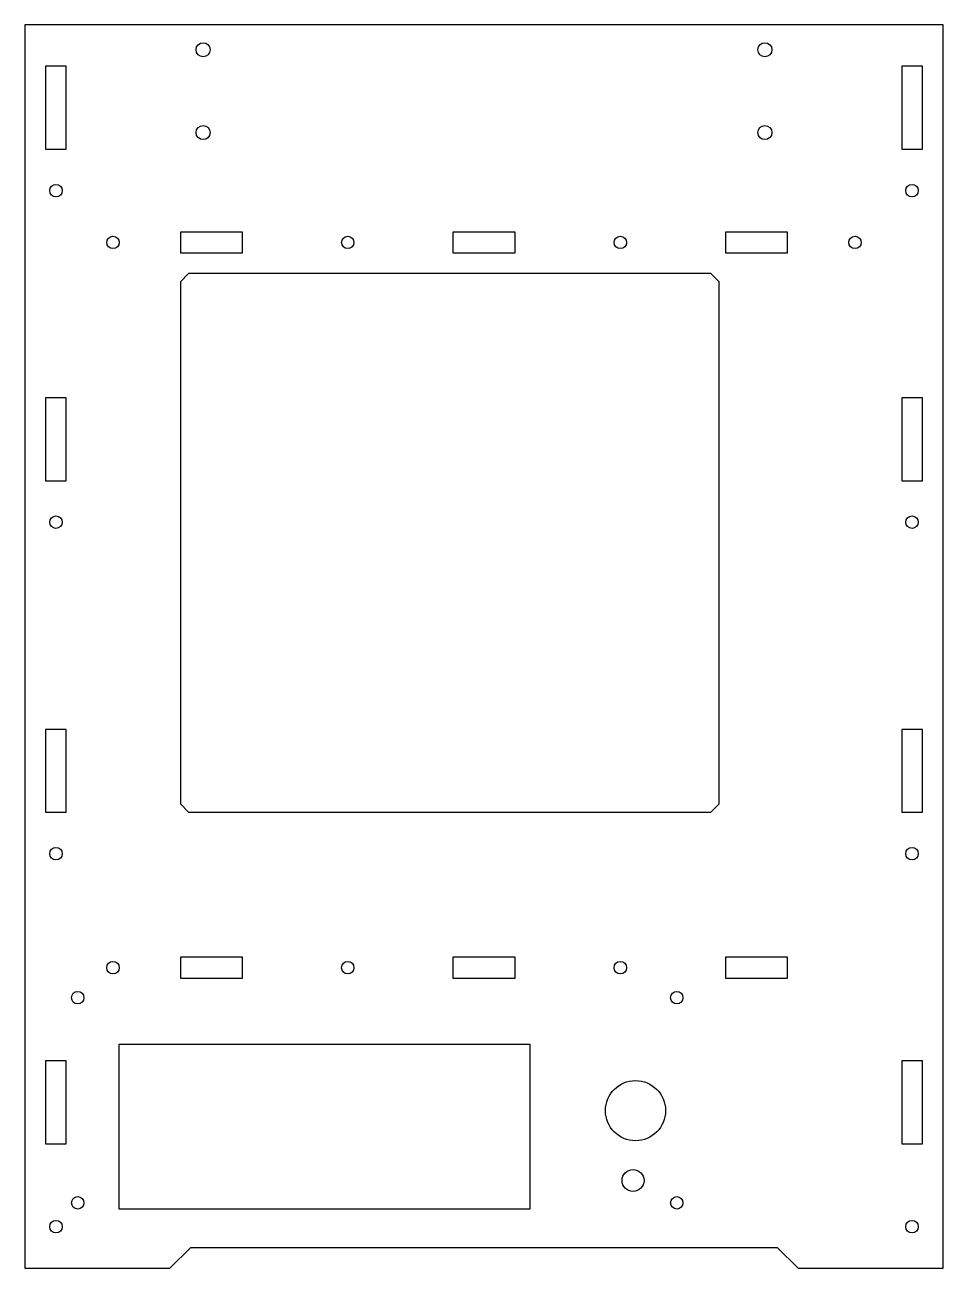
# Model space of a CAD drawing. Header units: millimetres. Extents: x -193 to 28, y -300 to 0.
import ezdxf

# ---------------------------------------------------------------- set-up
doc = ezdxf.new("R2010")
doc.units = ezdxf.units.MM

msp = doc.modelspace()

# ---------------------------------------------------------------- linework, layer by layer
at = {"color": 7, "linetype": 'Continuous', "lineweight": 25}
for p, q in [((28.5, 0), (-193, 0)), ((-193, 0), (-193, -300)), ((28.5, -300), (28.5, 0)), ((-188, -10), (-188, -30)), ((-183, -10), (-188, -10)), ((-183, -30), (-183, -10)), ((18.5, -10), (18.5, -30)), ((23.5, -10), (18.5, -10)), ((23.5, -30), (23.5, -10)), ((-188, -30), (-183, -30)), ((18.5, -30), (23.5, -30)), ((-155.5, -50), (-155.5, -55)), ((-140.5, -50), (-155.5, -50)), ((-140.5, -55), (-140.5, -50)), ((-89.75, -50), (-89.75, -55)), ((-74.75, -50), (-89.75, -50)), ((-74.75, -55), (-74.75, -50)), ((-24, -50), (-24, -55)), ((-9, -50), (-24, -50)), ((-9, -55), (-9, -50)), ((-155.5, -55), (-140.5, -55)), ((-89.75, -55), (-74.75, -55)), ((-24, -55), (-9, -55)), ((-153.5, -60), (-155.5, -62)), ((-27.5, -60), (-153.5, -60)), ((-25.5, -62), (-27.5, -60)), ((-155.5, -62), (-155.5, -188)), ((-25.5, -188), (-25.5, -62)), ((-188, -90), (-188, -110)), ((-183, -90), (-188, -90)), ((-183, -110), (-183, -90)), ((18.5, -90), (18.5, -110)), ((23.5, -90), (18.5, -90)), ((23.5, -110), (23.5, -90)), ((-188, -110), (-183, -110)), ((18.5, -110), (23.5, -110)), ((-188, -170), (-188, -190)), ((-183, -170), (-188, -170)), ((-183, -190), (-183, -170)), ((18.5, -170), (18.5, -190)), ((23.5, -170), (18.5, -170)), ((23.5, -190), (23.5, -170)), ((-155.5, -188), (-153.5, -190)), ((-27.5, -190), (-25.5, -188)), ((-188, -190), (-183, -190)), ((-153.5, -190), (-27.5, -190)), ((18.5, -190), (23.5, -190)), ((-155.5, -225), (-155.5, -230)), ((-140.5, -225), (-155.5, -225)), ((-140.5, -230), (-140.5, -225)), ((-89.75, -225), (-89.75, -230)), ((-74.75, -225), (-89.75, -225)), ((-74.75, -230), (-74.75, -225)), ((-24, -225), (-24, -230)), ((-9, -225), (-24, -225)), ((-9, -230), (-9, -225)), ((-155.5, -230), (-140.5, -230)), ((-89.75, -230), (-74.75, -230)), ((-24, -230), (-9, -230)), ((-170.3, -246), (-170.3, -285.7)), ((-71.1, -246), (-170.3, -246)), ((-71.1, -285.7), (-71.1, -246)), ((-188, -250), (-188, -270)), ((-183, -250), (-188, -250)), ((-183, -270), (-183, -250)), ((18.5, -250), (18.5, -270)), ((23.5, -250), (18.5, -250)), ((23.5, -270), (23.5, -250)), ((-188, -270), (-183, -270)), ((18.5, -270), (23.5, -270)), ((-170.3, -285.7), (-71.1, -285.7)), ((-158, -300), (-153, -295)), ((-153, -295), (-11.5, -295)), ((-11.5, -295), (-6.5, -300)), ((-193, -300), (-158, -300)), ((-6.5, -300), (28.5, -300))]:
    msp.add_line(p, q, dxfattribs=at)
for centre, radius in [((-150, -6), 1.7), ((-14.5, -6), 1.7), ((-150, -26), 1.7), ((-14.5, -26), 1.7), ((-185.5, -40), 1.5), ((21, -40), 1.5), ((-171.75, -52.5), 1.5), ((-115.12, -52.5), 1.5), ((-49.37, -52.5), 1.5), ((7.25, -52.5), 1.5), ((-185.5, -120), 1.5), ((21, -120), 1.5), ((-185.5, -200), 1.5), ((21, -200), 1.5), ((-171.75, -227.5), 1.5), ((-115.12, -227.5), 1.5), ((-49.37, -227.5), 1.5), ((-180.25, -234.75), 1.5), ((-35.75, -234.75), 1.5), ((-45.7, -262), 7.25), ((-46.3, -278.85), 2.65), ((-180.25, -284.25), 1.5), ((-35.75, -284.25), 1.5), ((-185.5, -290), 1.5), ((21, -290), 1.5)]:
    msp.add_circle(centre, radius, dxfattribs=at)

doc.saveas('drawing.dxf')
